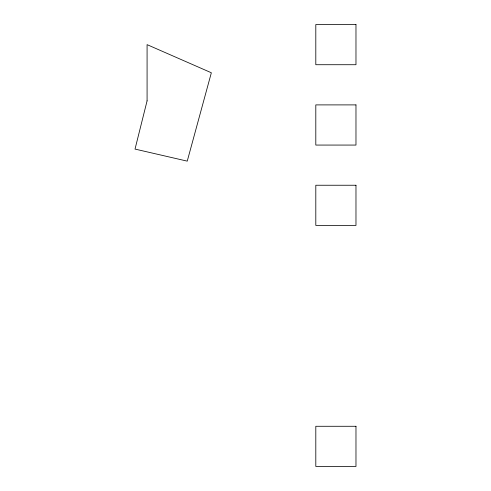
<?xml version="1.0" encoding="UTF-8"?>
<svg xmlns="http://www.w3.org/2000/svg" width="491" height="491" viewBox="0 0 491 491"><rect width="100%" height="100%" fill="white"/><g stroke="black" fill="none" stroke-linecap="round" stroke-linejoin="round"><path stroke-width="0.74" d="M147.079 100.876L135.025 149.086L187.249 161.14L211.351 72.76L147.079 44.638L147.079 100.876M355.975 24.55L315.805 24.55L315.805 64.72L355.975 64.72L355.975 24.55M355.975 104.896L315.805 104.896L315.805 145.066L355.975 145.066L355.975 104.896M355.975 185.242L315.805 185.242L315.805 225.412L355.975 225.412L355.975 185.242M355.975 426.28L315.805 426.28L315.805 466.45L355.975 466.45L355.975 426.28"/></g></svg>
